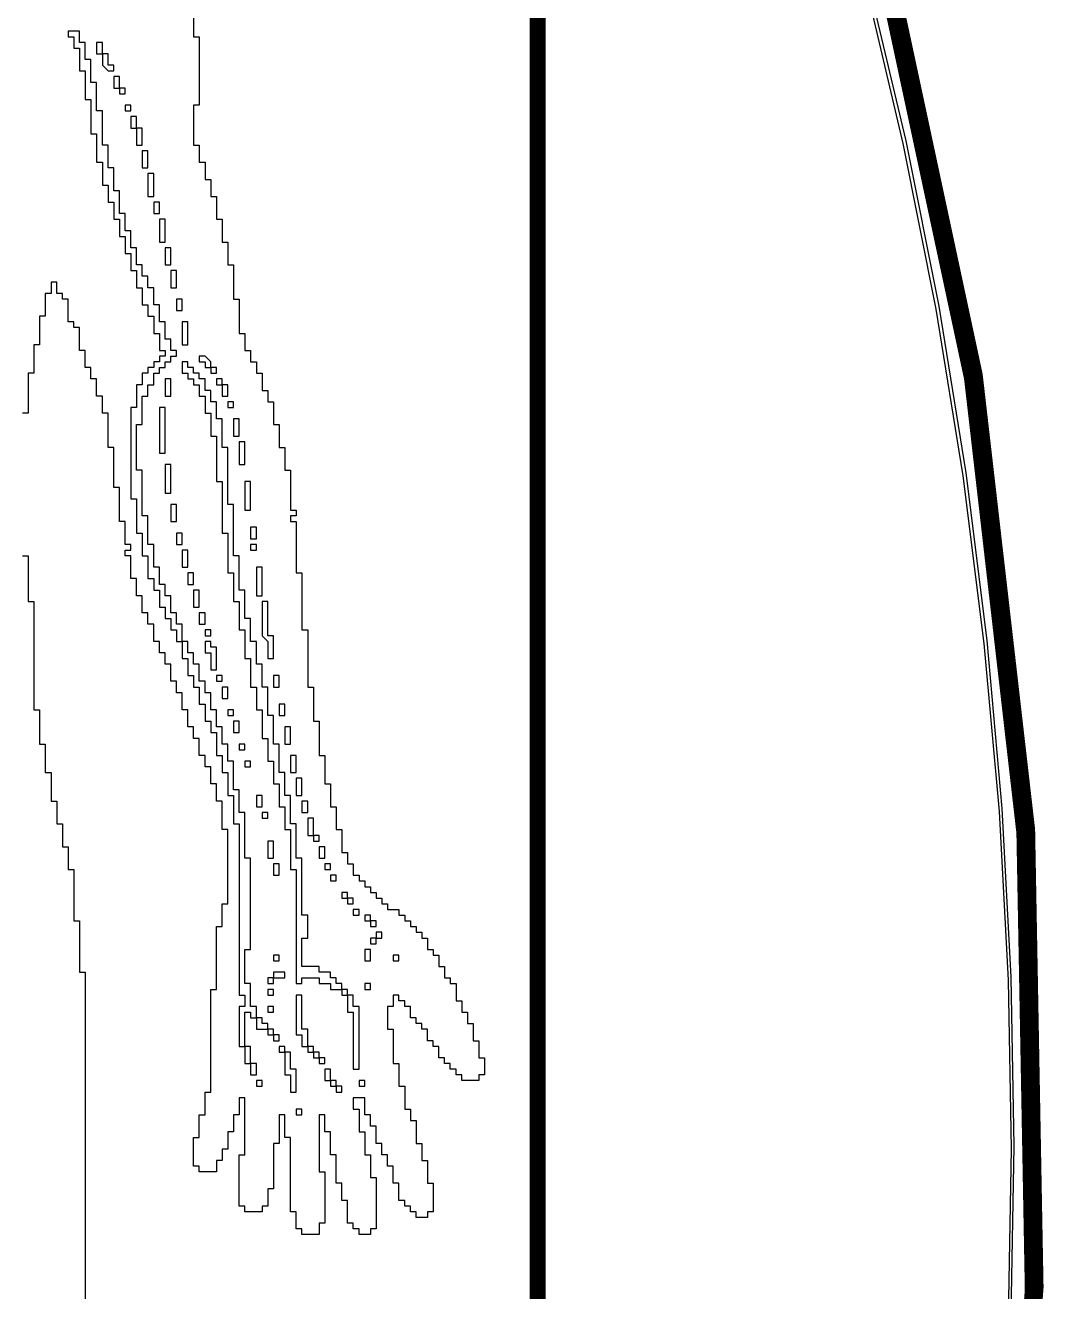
# Model space of a CAD drawing. Header units: inches. Extents: x 0.02 to 6.01, y 0.01 to 5.6.
# Drawn here: x 5.366 to 6.011, y 2.93 to 3.73 of the extents above; entities that cross this region are included whole.
import ezdxf

# ---------------------------------------------------------------- set-up
doc = ezdxf.new("R2010")
doc.units = ezdxf.units.IN
doc.header["$MEASUREMENT"] = 0
for name, color, linetype in [('Bottom Layer', 5, 'Continuous'), ('Top Layer', 1, 'Continuous'), ('Top Overlay', 2, 'Continuous')]:
    doc.layers.add(name, color=color, linetype=linetype)

msp = doc.modelspace()

# ---------------------------------------------------------------- linework, layer by layer
at = {"layer": 'Bottom Layer'}
for p, q in [((5.89804, 3.7608), (5.92256, 3.65702)), ((5.92256, 3.65702), (5.94337, 3.55244)), ((5.94337, 3.55244), (5.96042, 3.44718)), ((5.96042, 3.44718), (5.97371, 3.34138)), ((5.97371, 3.34138), (5.98322, 3.23517)), ((5.98322, 3.23517), (5.98892, 3.12868)), ((5.98892, 3.12868), (5.99083, 3.02207)), ((5.99083, 3.02207), (5.98892, 2.91545))]:
    msp.add_line(p, q, dxfattribs=at)
msp.add_lwpolyline([(4.54993, 5.5954, 0.01, 0.01, -0.760418), (3.00371, 0.01993, 0.01, 0.01, 0)], format="xyseb", dxfattribs=at)
at = {"layer": 'Top Layer'}
for p, q in [((5.8962, 3.759), (5.92072, 3.65522)), ((5.92072, 3.65522), (5.94153, 3.55063)), ((5.94153, 3.55063), (5.95858, 3.44537)), ((5.95858, 3.44537), (5.97187, 3.33957)), ((5.97187, 3.33957), (5.98138, 3.23336)), ((5.98138, 3.23336), (5.98708, 3.12688)), ((5.98708, 3.12688), (5.98899, 3.02026)), ((5.98899, 3.02026), (5.98708, 2.91365))]:
    msp.add_line(p, q, dxfattribs=at)
msp.add_lwpolyline([(4.54809, 5.5936, 0.01, 0.01, -0.760418), (3.00187, 0.01813, 0.01, 0.01, 0)], format="xyseb", dxfattribs=at)
at = {"layer": 'Top Overlay'}
for p, q in [((5.47272, 3.74431), (5.47272, 3.7227)), ((5.40066, 3.7263), (5.39345, 3.7263)), ((5.39345, 3.7263), (5.39345, 3.7227)), ((5.39345, 3.7227), (5.39706, 3.7227)), ((5.39706, 3.7227), (5.39706, 3.71549)), ((5.40066, 3.71909), (5.40066, 3.7263)), ((5.47272, 3.7227), (5.47632, 3.7227)), ((5.47632, 3.7227), (5.47632, 3.67946)), ((5.39706, 3.71549), (5.40066, 3.71549)), ((5.40426, 3.71909), (5.40066, 3.71909)), ((5.40066, 3.71549), (5.40066, 3.70108)), ((5.40426, 3.70829), (5.40426, 3.71909)), ((5.41507, 3.71909), (5.41147, 3.71909)), ((5.41147, 3.71909), (5.41147, 3.71189)), ((5.41147, 3.71189), (5.41507, 3.71189)), ((5.41507, 3.71189), (5.41507, 3.71909)), ((5.41507, 3.71189), (5.41507, 3.70468)), ((5.41867, 3.71189), (5.41507, 3.71189)), ((5.41867, 3.70468), (5.41867, 3.71189)), ((5.40786, 3.70829), (5.40426, 3.70829)), ((5.40786, 3.69388), (5.40786, 3.70829)), ((5.41507, 3.70468), (5.41867, 3.70108)), ((5.42228, 3.70468), (5.41867, 3.70468)), ((5.42228, 3.70108), (5.42228, 3.70468)), ((5.40066, 3.70108), (5.40426, 3.70108)), ((5.40426, 3.70108), (5.40426, 3.68307)), ((5.41867, 3.70108), (5.42228, 3.70108)), ((5.42588, 3.69748), (5.42228, 3.69748)), ((5.42228, 3.69748), (5.42228, 3.69027)), ((5.42588, 3.69027), (5.42588, 3.69748)), ((5.41147, 3.69388), (5.40786, 3.69388)), ((5.41147, 3.67586), (5.41147, 3.69388)), ((5.42228, 3.69027), (5.42588, 3.69027)), ((5.42588, 3.69027), (5.42588, 3.68667)), ((5.42948, 3.69027), (5.42588, 3.69027)), ((5.42948, 3.68667), (5.42948, 3.69027)), ((5.40426, 3.68307), (5.40786, 3.68307)), ((5.40786, 3.68307), (5.40786, 3.66145)), ((5.42588, 3.68667), (5.42948, 3.68667)), ((5.43308, 3.67946), (5.42948, 3.67946)), ((5.42948, 3.67946), (5.42948, 3.67586)), ((5.43308, 3.67586), (5.43308, 3.67946)), ((5.47632, 3.67946), (5.47272, 3.67946)), ((5.47272, 3.67946), (5.47272, 3.65424)), ((5.41507, 3.67586), (5.41147, 3.67586)), ((5.41507, 3.65424), (5.41507, 3.67586)), ((5.42948, 3.67586), (5.43308, 3.67586)), ((5.43669, 3.67226), (5.43308, 3.67226)), ((5.43308, 3.67226), (5.43308, 3.66505)), ((5.43669, 3.66505), (5.43669, 3.67226)), ((5.43308, 3.66505), (5.43669, 3.66505)), ((5.43669, 3.66505), (5.43669, 3.65424)), ((5.44029, 3.66505), (5.43669, 3.66505)), ((5.44029, 3.66145), (5.44029, 3.66505)), ((5.40786, 3.66145), (5.41147, 3.66145)), ((5.41147, 3.66145), (5.41147, 3.64344)), ((5.44029, 3.65424), (5.44029, 3.66145)), ((5.41867, 3.65424), (5.41507, 3.65424)), ((5.41867, 3.63983), (5.41867, 3.65424)), ((5.43669, 3.65424), (5.44029, 3.65424)), ((5.44389, 3.65064), (5.44029, 3.65064)), ((5.44029, 3.65064), (5.44029, 3.64704)), ((5.44389, 3.63983), (5.44389, 3.65064)), ((5.47272, 3.65424), (5.47632, 3.65424)), ((5.47632, 3.65424), (5.47632, 3.64344)), ((5.41147, 3.64344), (5.41507, 3.64344)), ((5.41507, 3.64344), (5.41507, 3.62902)), ((5.42228, 3.63983), (5.41867, 3.63983)), ((5.42228, 3.62542), (5.42228, 3.63983)), ((5.44029, 3.64704), (5.44029, 3.64344)), ((5.44029, 3.64344), (5.44029, 3.63983)), ((5.44029, 3.63983), (5.44389, 3.63983)), ((5.47632, 3.64344), (5.47992, 3.64344)), ((5.47992, 3.64344), (5.47992, 3.63263)), ((5.4475, 3.63623), (5.44389, 3.63623)), ((5.44389, 3.63623), (5.44389, 3.62182)), ((5.4475, 3.62902), (5.4475, 3.63623)), ((5.47992, 3.63263), (5.48352, 3.63263)), ((5.48352, 3.63263), (5.48352, 3.62182)), ((5.41507, 3.62902), (5.41867, 3.62902)), ((5.41867, 3.62902), (5.41867, 3.61822)), ((5.42588, 3.62542), (5.42228, 3.62542)), ((5.42588, 3.61101), (5.42588, 3.62542)), ((5.4475, 3.62542), (5.4475, 3.62902)), ((5.4475, 3.62182), (5.4475, 3.62542)), ((5.41867, 3.61822), (5.42228, 3.61822)), ((5.42228, 3.61822), (5.42228, 3.60741)), ((5.44389, 3.62182), (5.4475, 3.62182)), ((5.4511, 3.61822), (5.4475, 3.61822)), ((5.4475, 3.61822), (5.4475, 3.61101)), ((5.4511, 3.61101), (5.4511, 3.61822)), ((5.48352, 3.62182), (5.48713, 3.62182)), ((5.48713, 3.62182), (5.48713, 3.60741)), ((5.42228, 3.60741), (5.42588, 3.60741)), ((5.42948, 3.61101), (5.42588, 3.61101)), ((5.42588, 3.60741), (5.42588, 3.5966)), ((5.42948, 3.6002), (5.42948, 3.61101)), ((5.4475, 3.61101), (5.4511, 3.61101)), ((5.4547, 3.60741), (5.4511, 3.60741)), ((5.4511, 3.60741), (5.4511, 3.6038)), ((5.4547, 3.593), (5.4547, 3.60741)), ((5.48713, 3.60741), (5.49073, 3.60741)), ((5.49073, 3.60741), (5.49073, 3.593)), ((5.43308, 3.6002), (5.42948, 3.6002)), ((5.43308, 3.58939), (5.43308, 3.6002)), ((5.4511, 3.6038), (5.4511, 3.6002)), ((5.4511, 3.6002), (5.4511, 3.593)), ((5.42588, 3.5966), (5.42948, 3.5966)), ((5.42948, 3.5966), (5.42948, 3.58579)), ((5.4511, 3.593), (5.4547, 3.593)), ((5.49073, 3.593), (5.49433, 3.593)), ((5.49433, 3.593), (5.49433, 3.57859)), ((5.42948, 3.58579), (5.43308, 3.58579)), ((5.43669, 3.58939), (5.43308, 3.58939)), ((5.43308, 3.58579), (5.43308, 3.57498)), ((5.43669, 3.57859), (5.43669, 3.58939)), ((5.4583, 3.58939), (5.4547, 3.58939)), ((5.4547, 3.58939), (5.4547, 3.57859)), ((5.4583, 3.58579), (5.4583, 3.58939)), ((5.4583, 3.57859), (5.4583, 3.58579)), ((5.44029, 3.57859), (5.43669, 3.57859)), ((5.44029, 3.57138), (5.44029, 3.57859)), ((5.4547, 3.57859), (5.4583, 3.57859)), ((5.49433, 3.57859), (5.49794, 3.57859)), ((5.49794, 3.57859), (5.49794, 3.55697)), ((5.38625, 3.56778), (5.38265, 3.56778)), ((5.38265, 3.56778), (5.38265, 3.56057)), ((5.38625, 3.56057), (5.38625, 3.56778)), ((5.43308, 3.57498), (5.43669, 3.57498)), ((5.43669, 3.57498), (5.43669, 3.56417)), ((5.44389, 3.57138), (5.44029, 3.57138)), ((5.44389, 3.56417), (5.44389, 3.57138)), ((5.46191, 3.57498), (5.4583, 3.57498)), ((5.4583, 3.57498), (5.4583, 3.56417)), ((5.46191, 3.57138), (5.46191, 3.57498)), ((5.46191, 3.56417), (5.46191, 3.57138)), ((5.38265, 3.56057), (5.37904, 3.56057)), ((5.37904, 3.56057), (5.37904, 3.54616)), ((5.38985, 3.56057), (5.38625, 3.56057)), ((5.38985, 3.55697), (5.38985, 3.56057)), ((5.43669, 3.56417), (5.44029, 3.56417)), ((5.44029, 3.56417), (5.44029, 3.55697)), ((5.4475, 3.56417), (5.44389, 3.56417)), ((5.4475, 3.55337), (5.4475, 3.56417)), ((5.4583, 3.56417), (5.46191, 3.56417)), ((5.39345, 3.55697), (5.38985, 3.55697)), ((5.39345, 3.54256), (5.39345, 3.55697)), ((5.44029, 3.55697), (5.44029, 3.55337)), ((5.44029, 3.55337), (5.44389, 3.55337)), ((5.44389, 3.55337), (5.44389, 3.54616)), ((5.4511, 3.55337), (5.4475, 3.55337)), ((5.4511, 3.54256), (5.4511, 3.55337)), ((5.46551, 3.55697), (5.46191, 3.55697)), ((5.46191, 3.55697), (5.46191, 3.54976)), ((5.46551, 3.55337), (5.46551, 3.55697)), ((5.46551, 3.54976), (5.46551, 3.55337)), ((5.49794, 3.55697), (5.50154, 3.55697)), ((5.50154, 3.55697), (5.50154, 3.53535)), ((5.37904, 3.54616), (5.37544, 3.54616)), ((5.37544, 3.54616), (5.37544, 3.52815)), ((5.44389, 3.54616), (5.4475, 3.54616)), ((5.4475, 3.54616), (5.4475, 3.53535)), ((5.46191, 3.54976), (5.46551, 3.54976)), ((5.39706, 3.54256), (5.39345, 3.54256)), ((5.39706, 3.53895), (5.39706, 3.54256)), ((5.40066, 3.53895), (5.39706, 3.53895)), ((5.40066, 3.52454), (5.40066, 3.53895)), ((5.4475, 3.53535), (5.4511, 3.53535)), ((5.4547, 3.54256), (5.4511, 3.54256)), ((5.4511, 3.53535), (5.4511, 3.52454)), ((5.4547, 3.53175), (5.4547, 3.54256)), ((5.46911, 3.54256), (5.46551, 3.54256)), ((5.46551, 3.54256), (5.46551, 3.52815)), ((5.46911, 3.52815), (5.46911, 3.54256)), ((5.50154, 3.53535), (5.50514, 3.53535)), ((5.50514, 3.53535), (5.50514, 3.52454)), ((5.37544, 3.52815), (5.37184, 3.52815)), ((5.37184, 3.52815), (5.37184, 3.51013)), ((5.4583, 3.53175), (5.4547, 3.53175)), ((5.4583, 3.52454), (5.4583, 3.53175)), ((5.46551, 3.52815), (5.46911, 3.52815)), ((5.40426, 3.52454), (5.40066, 3.52454)), ((5.40426, 3.51373), (5.40426, 3.52454)), ((5.4511, 3.52454), (5.4547, 3.52454)), ((5.4547, 3.52094), (5.4511, 3.52094)), ((5.4511, 3.52094), (5.4511, 3.51734)), ((5.4547, 3.52454), (5.4547, 3.52094)), ((5.46191, 3.52454), (5.4583, 3.52454)), ((5.4583, 3.51734), (5.4583, 3.52094)), ((5.4583, 3.52094), (5.46191, 3.52094)), ((5.46191, 3.52094), (5.46191, 3.52454)), ((5.47992, 3.52094), (5.47632, 3.52094)), ((5.47632, 3.52094), (5.47632, 3.51734)), ((5.48352, 3.51734), (5.47992, 3.52094)), ((5.50514, 3.52454), (5.50874, 3.52454)), ((5.50874, 3.52454), (5.50874, 3.51734)), ((5.40786, 3.51373), (5.40426, 3.51373)), ((5.40786, 3.50653), (5.40786, 3.51373)), ((5.4475, 3.51373), (5.44389, 3.51373)), ((5.44389, 3.51373), (5.44389, 3.51013)), ((5.4511, 3.51734), (5.4475, 3.51734)), ((5.4475, 3.51734), (5.4475, 3.51373)), ((5.4511, 3.51013), (5.4511, 3.51373)), ((5.4511, 3.51373), (5.4547, 3.51373)), ((5.4547, 3.51373), (5.4547, 3.51734)), ((5.4547, 3.51734), (5.4583, 3.51734)), ((5.46911, 3.51734), (5.46551, 3.51734)), ((5.46551, 3.51734), (5.46551, 3.51013)), ((5.46911, 3.51373), (5.46911, 3.51734)), ((5.47272, 3.51373), (5.46911, 3.51373)), ((5.47272, 3.51013), (5.47272, 3.51373)), ((5.47632, 3.51734), (5.47992, 3.51734)), ((5.47992, 3.51734), (5.47992, 3.51373)), ((5.47992, 3.51373), (5.48352, 3.51373)), ((5.48352, 3.51373), (5.48352, 3.51734)), ((5.48352, 3.51373), (5.48352, 3.51013)), ((5.48713, 3.51373), (5.48352, 3.51373)), ((5.48713, 3.51013), (5.48713, 3.51373)), ((5.50874, 3.51734), (5.51235, 3.51734)), ((5.51235, 3.51734), (5.51235, 3.51013)), ((5.37184, 3.51013), (5.36823, 3.51013)), ((5.36823, 3.51013), (5.36823, 3.48491)), ((5.41147, 3.50653), (5.40786, 3.50653)), ((5.41147, 3.49572), (5.41147, 3.50653)), ((5.44389, 3.51013), (5.44029, 3.51013)), ((5.44029, 3.51013), (5.44029, 3.50293)), ((5.4475, 3.50293), (5.4475, 3.51013)), ((5.4475, 3.51013), (5.4511, 3.51013)), ((5.4583, 3.50653), (5.4547, 3.50653)), ((5.4547, 3.50653), (5.4547, 3.49572)), ((5.4583, 3.49572), (5.4583, 3.50653)), ((5.46551, 3.51013), (5.46911, 3.51013)), ((5.46911, 3.51013), (5.46911, 3.50653)), ((5.46911, 3.50653), (5.47272, 3.50653)), ((5.47632, 3.51013), (5.47272, 3.51013)), ((5.47272, 3.50653), (5.47272, 3.50293)), ((5.47632, 3.50653), (5.47632, 3.51013)), ((5.47992, 3.50653), (5.47632, 3.50653)), ((5.47992, 3.49932), (5.47992, 3.50653)), ((5.48352, 3.51013), (5.48713, 3.51013)), ((5.49073, 3.50653), (5.48713, 3.50653)), ((5.48713, 3.50653), (5.48713, 3.50293)), ((5.49073, 3.50293), (5.49073, 3.50653)), ((5.51235, 3.51013), (5.51595, 3.51013)), ((5.51595, 3.51013), (5.51595, 3.49932)), ((5.41507, 3.49572), (5.41147, 3.49572)), ((5.41507, 3.48491), (5.41507, 3.49572)), ((5.44029, 3.50293), (5.43669, 3.50293)), ((5.43669, 3.50293), (5.43669, 3.48851)), ((5.44029, 3.47771), (5.44029, 3.49572)), ((5.44029, 3.49572), (5.44389, 3.49572)), ((5.44389, 3.49572), (5.44389, 3.50293)), ((5.44389, 3.50293), (5.4475, 3.50293)), ((5.4547, 3.49572), (5.4583, 3.49572)), ((5.47272, 3.50293), (5.47632, 3.50293)), ((5.47632, 3.50293), (5.47632, 3.49572)), ((5.47632, 3.49572), (5.47992, 3.49572)), ((5.48352, 3.49932), (5.47992, 3.49932)), ((5.47992, 3.49572), (5.47992, 3.48491)), ((5.48352, 3.49212), (5.48352, 3.49932)), ((5.48713, 3.50293), (5.49073, 3.50293)), ((5.49073, 3.50293), (5.49073, 3.49572)), ((5.49433, 3.50293), (5.49073, 3.50293)), ((5.49073, 3.49572), (5.49433, 3.49572)), ((5.49433, 3.49932), (5.49433, 3.50293)), ((5.49433, 3.49572), (5.49433, 3.49932)), ((5.51595, 3.49932), (5.51955, 3.49932)), ((5.51955, 3.49932), (5.51955, 3.49212)), ((5.43669, 3.48851), (5.43308, 3.48851)), ((5.43308, 3.48851), (5.43308, 3.43087)), ((5.4547, 3.48851), (5.4511, 3.48851)), ((5.4511, 3.48851), (5.4511, 3.48491)), ((5.4547, 3.45969), (5.4547, 3.48851)), ((5.48713, 3.49212), (5.48352, 3.49212)), ((5.48713, 3.48131), (5.48713, 3.49212)), ((5.49794, 3.49212), (5.49433, 3.49212)), ((5.49433, 3.49212), (5.49433, 3.48851)), ((5.49433, 3.48851), (5.49794, 3.48851)), ((5.49794, 3.48851), (5.49794, 3.49212)), ((5.51955, 3.49212), (5.52315, 3.49212)), ((5.52315, 3.49212), (5.52315, 3.47771)), ((5.36823, 3.48491), (5.36463, 3.48491)), ((5.41867, 3.48491), (5.41507, 3.48491)), ((5.41867, 3.4633), (5.41867, 3.48491)), ((5.4511, 3.48491), (5.4511, 3.48131)), ((5.4511, 3.48131), (5.4511, 3.45969)), ((5.47992, 3.48491), (5.48352, 3.48491)), ((5.48352, 3.48491), (5.48352, 3.4705)), ((5.49073, 3.48131), (5.48713, 3.48131)), ((5.49073, 3.4633), (5.49073, 3.48131)), ((5.50154, 3.48131), (5.49794, 3.48131)), ((5.49794, 3.48131), (5.49794, 3.4705)), ((5.50154, 3.47771), (5.50154, 3.48131)), ((5.43669, 3.44888), (5.43669, 3.47771)), ((5.43669, 3.47771), (5.44029, 3.47771)), ((5.50154, 3.4705), (5.50154, 3.47771)), ((5.52315, 3.47771), (5.52676, 3.47771)), ((5.52676, 3.47771), (5.52676, 3.4633)), ((5.42228, 3.4633), (5.41867, 3.4633)), ((5.42228, 3.43808), (5.42228, 3.4633)), ((5.48352, 3.4705), (5.48713, 3.4705)), ((5.48713, 3.4705), (5.48713, 3.44168)), ((5.49433, 3.4633), (5.49073, 3.4633)), ((5.49433, 3.42727), (5.49433, 3.4633)), ((5.49794, 3.4705), (5.50154, 3.4705)), ((5.50514, 3.4669), (5.50154, 3.4669)), ((5.50154, 3.4669), (5.50154, 3.45249)), ((5.50514, 3.4633), (5.50514, 3.4669)), ((5.50514, 3.45969), (5.50514, 3.4633)), ((5.52676, 3.4633), (5.53036, 3.4633)), ((5.53036, 3.4633), (5.53036, 3.44888)), ((5.4511, 3.45969), (5.4547, 3.45969)), ((5.50514, 3.45249), (5.50514, 3.45969)), ((5.44029, 3.44888), (5.43669, 3.44888)), ((5.44029, 3.42006), (5.44029, 3.44888)), ((5.4583, 3.45249), (5.4547, 3.45249)), ((5.4547, 3.45249), (5.4547, 3.43447)), ((5.4583, 3.44168), (5.4583, 3.45249)), ((5.50154, 3.45249), (5.50514, 3.45249)), ((5.53036, 3.44888), (5.53396, 3.44888)), ((5.53396, 3.44888), (5.53396, 3.42366)), ((5.4583, 3.43808), (5.4583, 3.44168)), ((5.48713, 3.44168), (5.49073, 3.44168)), ((5.49073, 3.44168), (5.49073, 3.40925)), ((5.50874, 3.44168), (5.50514, 3.44168)), ((5.50514, 3.44168), (5.50514, 3.42727)), ((5.50874, 3.42366), (5.50874, 3.44168)), ((5.42588, 3.43808), (5.42228, 3.43808)), ((5.42588, 3.41646), (5.42588, 3.43808)), ((5.4547, 3.43447), (5.4583, 3.43447)), ((5.4583, 3.43447), (5.4583, 3.43808)), ((5.43308, 3.43087), (5.43669, 3.43087)), ((5.43669, 3.43087), (5.43669, 3.40925)), ((5.46191, 3.42727), (5.4583, 3.42727)), ((5.4583, 3.42727), (5.4583, 3.42006)), ((5.46191, 3.41646), (5.46191, 3.42727)), ((5.49794, 3.42727), (5.49433, 3.42727)), ((5.49794, 3.39484), (5.49794, 3.42727)), ((5.50514, 3.42727), (5.50514, 3.42366)), ((5.50514, 3.42366), (5.50874, 3.42366)), ((5.53396, 3.42366), (5.53757, 3.42366)), ((5.53757, 3.42366), (5.53757, 3.42006)), ((5.42948, 3.41646), (5.42588, 3.41646)), ((5.42948, 3.40205), (5.42948, 3.41646)), ((5.44389, 3.42006), (5.44029, 3.42006)), ((5.44389, 3.40205), (5.44389, 3.42006)), ((5.4583, 3.42006), (5.4583, 3.41646)), ((5.4583, 3.41646), (5.46191, 3.41646)), ((5.53757, 3.42006), (5.53396, 3.42006)), ((5.53396, 3.42006), (5.53396, 3.41646)), ((5.53396, 3.41646), (5.53757, 3.41646)), ((5.53757, 3.41646), (5.53757, 3.38403)), ((5.43669, 3.40925), (5.44029, 3.40925)), ((5.44029, 3.40925), (5.44029, 3.39484)), ((5.46551, 3.40925), (5.46191, 3.40925)), ((5.46191, 3.40925), (5.46191, 3.40205)), ((5.46551, 3.40205), (5.46551, 3.40925)), ((5.49073, 3.40925), (5.49433, 3.40925)), ((5.49433, 3.40925), (5.49433, 3.38403)), ((5.51235, 3.41286), (5.50874, 3.41286)), ((5.50874, 3.41286), (5.50874, 3.40565)), ((5.51235, 3.40925), (5.51235, 3.41286)), ((5.51235, 3.40565), (5.51235, 3.40925)), ((5.43308, 3.40205), (5.42948, 3.40205)), ((5.43308, 3.39844), (5.43308, 3.40205)), ((5.4475, 3.40205), (5.44389, 3.40205)), ((5.4475, 3.38764), (5.4475, 3.40205)), ((5.46191, 3.40205), (5.46551, 3.40205)), ((5.50874, 3.40565), (5.51235, 3.40565)), ((5.51235, 3.40205), (5.50874, 3.40205)), ((5.50874, 3.40205), (5.50874, 3.39844)), ((5.51235, 3.39844), (5.51235, 3.40205)), ((5.36463, 3.39484), (5.36823, 3.39484)), ((5.36823, 3.39484), (5.36823, 3.36602)), ((5.42948, 3.39484), (5.42948, 3.39844)), ((5.42948, 3.39844), (5.43308, 3.39844)), ((5.43308, 3.39484), (5.42948, 3.39484)), ((5.43308, 3.38043), (5.43308, 3.39484)), ((5.44029, 3.39484), (5.44389, 3.39484)), ((5.44389, 3.39484), (5.44389, 3.38043)), ((5.46911, 3.39844), (5.46551, 3.39844)), ((5.46551, 3.39844), (5.46551, 3.38764)), ((5.46911, 3.39124), (5.46911, 3.39844)), ((5.50154, 3.39484), (5.49794, 3.39484)), ((5.50154, 3.37322), (5.50154, 3.39484)), ((5.50874, 3.39844), (5.51235, 3.39844)), ((5.4511, 3.38764), (5.4475, 3.38764)), ((5.4511, 3.37683), (5.4511, 3.38764)), ((5.46551, 3.38764), (5.46911, 3.38764)), ((5.46911, 3.38764), (5.46911, 3.39124)), ((5.47272, 3.38403), (5.46911, 3.38403)), ((5.46911, 3.38403), (5.46911, 3.37683)), ((5.47272, 3.37683), (5.47272, 3.38403)), ((5.49433, 3.38403), (5.49794, 3.38403)), ((5.49794, 3.38403), (5.49794, 3.36602)), ((5.51595, 3.38764), (5.51235, 3.38764)), ((5.51235, 3.38764), (5.51235, 3.38403)), ((5.51235, 3.38403), (5.51235, 3.38043)), ((5.51595, 3.36962), (5.51595, 3.38764)), ((5.53757, 3.38403), (5.54117, 3.38403)), ((5.54117, 3.38403), (5.54117, 3.34801)), ((5.43669, 3.38043), (5.43308, 3.38043)), ((5.43669, 3.36962), (5.43669, 3.38043)), ((5.44389, 3.38043), (5.4475, 3.38043)), ((5.4475, 3.38043), (5.4475, 3.37322)), ((5.4547, 3.37683), (5.4511, 3.37683)), ((5.4547, 3.36962), (5.4547, 3.37683)), ((5.46911, 3.37683), (5.47272, 3.37683)), ((5.51235, 3.38043), (5.51235, 3.36962)), ((5.44029, 3.36962), (5.43669, 3.36962)), ((5.44029, 3.35881), (5.44029, 3.36962)), ((5.4475, 3.37322), (5.4511, 3.37322)), ((5.4511, 3.37322), (5.4511, 3.36242)), ((5.4583, 3.36962), (5.4547, 3.36962)), ((5.4583, 3.35881), (5.4583, 3.36962)), ((5.47632, 3.37322), (5.47272, 3.37322)), ((5.47272, 3.37322), (5.47272, 3.36242)), ((5.47632, 3.36962), (5.47632, 3.37322)), ((5.47632, 3.36242), (5.47632, 3.36962)), ((5.50514, 3.37322), (5.50154, 3.37322)), ((5.50514, 3.35521), (5.50514, 3.37322)), ((5.51235, 3.36962), (5.51595, 3.36962)), ((5.36823, 3.36602), (5.37184, 3.36602)), ((5.37184, 3.36602), (5.37184, 3.29757)), ((5.4511, 3.36242), (5.4547, 3.36242)), ((5.4547, 3.36242), (5.4547, 3.35521)), ((5.47272, 3.36242), (5.47632, 3.36242)), ((5.49794, 3.36602), (5.50154, 3.36602)), ((5.50154, 3.36602), (5.50154, 3.34801)), ((5.51955, 3.36602), (5.51595, 3.36602)), ((5.51595, 3.36602), (5.51595, 3.3444)), ((5.51955, 3.3444), (5.51955, 3.36602)), ((5.44389, 3.35881), (5.44029, 3.35881)), ((5.44389, 3.35161), (5.44389, 3.35881)), ((5.4475, 3.35161), (5.44389, 3.35161)), ((5.4475, 3.3408), (5.4475, 3.35161)), ((5.4547, 3.35521), (5.4583, 3.35521)), ((5.46191, 3.35881), (5.4583, 3.35881)), ((5.4583, 3.35521), (5.4583, 3.34801)), ((5.46191, 3.35161), (5.46191, 3.35881)), ((5.46551, 3.35161), (5.46191, 3.35161)), ((5.46551, 3.3408), (5.46551, 3.35161)), ((5.47992, 3.35881), (5.47632, 3.35881)), ((5.47632, 3.35881), (5.47632, 3.35161)), ((5.47632, 3.35161), (5.47992, 3.35161)), ((5.47992, 3.35521), (5.47992, 3.35881)), ((5.47992, 3.35161), (5.47992, 3.35521)), ((5.50874, 3.35521), (5.50514, 3.35521)), ((5.50874, 3.3408), (5.50874, 3.35521)), ((5.4583, 3.34801), (5.46191, 3.34801)), ((5.46191, 3.34801), (5.46191, 3.3408)), ((5.48352, 3.34801), (5.47992, 3.34801)), ((5.47992, 3.34801), (5.47992, 3.3444)), ((5.47992, 3.3444), (5.48352, 3.3444)), ((5.48352, 3.3444), (5.48352, 3.34801)), ((5.50154, 3.34801), (5.50514, 3.34801)), ((5.50514, 3.34801), (5.50514, 3.32999)), ((5.51595, 3.3444), (5.51955, 3.3408)), ((5.52315, 3.3444), (5.51955, 3.3444)), ((5.52315, 3.32999), (5.52315, 3.3444)), ((5.54117, 3.34801), (5.54477, 3.34801)), ((5.54477, 3.34801), (5.54477, 3.31198)), ((5.4511, 3.3408), (5.4475, 3.3408)), ((5.4511, 3.33359), (5.4511, 3.3408)), ((5.46191, 3.3408), (5.46551, 3.3408)), ((5.46551, 3.3408), (5.46551, 3.32999)), ((5.46911, 3.3408), (5.46551, 3.3408)), ((5.46911, 3.33359), (5.46911, 3.3408)), ((5.48352, 3.3408), (5.47992, 3.3408)), ((5.47992, 3.3408), (5.47992, 3.33359)), ((5.48352, 3.3372), (5.48352, 3.3408)), ((5.48713, 3.3372), (5.48352, 3.3372)), ((5.48713, 3.32279), (5.48713, 3.3372)), ((5.51235, 3.3408), (5.50874, 3.3408)), ((5.51235, 3.32639), (5.51235, 3.3408)), ((5.51955, 3.3408), (5.51955, 3.32999)), ((5.4547, 3.33359), (5.4511, 3.33359)), ((5.4547, 3.32639), (5.4547, 3.33359)), ((5.46551, 3.32999), (5.46911, 3.32999)), ((5.47272, 3.33359), (5.46911, 3.33359)), ((5.46911, 3.32999), (5.46911, 3.31918)), ((5.47272, 3.32639), (5.47272, 3.33359)), ((5.47992, 3.33359), (5.48352, 3.33359)), ((5.48352, 3.33359), (5.48352, 3.32279)), ((5.50514, 3.32999), (5.50874, 3.32999)), ((5.50874, 3.32999), (5.50874, 3.31198)), ((5.51955, 3.32999), (5.52315, 3.32999)), ((5.4583, 3.32639), (5.4547, 3.32639)), ((5.4583, 3.31558), (5.4583, 3.32639)), ((5.47632, 3.32639), (5.47272, 3.32639)), ((5.47632, 3.31558), (5.47632, 3.32639)), ((5.48352, 3.32279), (5.48713, 3.32279)), ((5.51595, 3.32639), (5.51235, 3.32639)), ((5.51595, 3.31198), (5.51595, 3.32639)), ((5.46191, 3.31558), (5.4583, 3.31558)), ((5.46191, 3.30837), (5.46191, 3.31558)), ((5.46911, 3.31918), (5.47272, 3.31918)), ((5.47272, 3.31918), (5.47272, 3.31198)), ((5.47272, 3.31198), (5.47632, 3.31198)), ((5.47992, 3.31558), (5.47632, 3.31558)), ((5.47632, 3.31198), (5.47632, 3.30117)), ((5.47992, 3.30837), (5.47992, 3.31558)), ((5.49073, 3.31918), (5.48713, 3.31918)), ((5.48713, 3.31918), (5.48713, 3.31558)), ((5.48713, 3.31558), (5.49073, 3.31558)), ((5.49073, 3.31558), (5.49073, 3.31918)), ((5.49433, 3.31198), (5.49073, 3.31198)), ((5.49073, 3.31198), (5.49073, 3.30477)), ((5.49433, 3.30477), (5.49433, 3.31198)), ((5.50874, 3.31198), (5.51235, 3.31198)), ((5.51235, 3.31198), (5.51235, 3.29757)), ((5.51955, 3.31198), (5.51595, 3.31198)), ((5.51955, 3.29396), (5.51955, 3.31198)), ((5.52676, 3.31918), (5.52315, 3.31918)), ((5.52315, 3.31918), (5.52315, 3.31558)), ((5.52315, 3.31558), (5.52315, 3.31198)), ((5.52315, 3.31198), (5.52676, 3.31198)), ((5.52676, 3.31198), (5.52676, 3.31918)), ((5.54477, 3.31198), (5.54837, 3.31198)), ((5.54837, 3.31198), (5.54837, 3.29036)), ((5.46551, 3.30837), (5.46191, 3.30837)), ((5.46551, 3.29757), (5.46551, 3.30837)), ((5.48352, 3.30837), (5.47992, 3.30837)), ((5.48352, 3.29757), (5.48352, 3.30837)), ((5.49073, 3.30477), (5.49433, 3.30477)), ((5.37184, 3.29757), (5.37544, 3.29757)), ((5.37544, 3.29757), (5.37544, 3.27595)), ((5.46911, 3.29757), (5.46551, 3.29757)), ((5.46911, 3.28676), (5.46911, 3.29757)), ((5.47632, 3.30117), (5.47992, 3.30117)), ((5.47992, 3.30117), (5.47992, 3.29036)), ((5.48713, 3.29757), (5.48352, 3.29757)), ((5.48713, 3.28676), (5.48713, 3.29757)), ((5.49794, 3.29757), (5.49433, 3.29757)), ((5.49433, 3.29757), (5.49433, 3.29396)), ((5.49794, 3.29396), (5.49794, 3.29757)), ((5.51235, 3.29757), (5.51595, 3.29757)), ((5.51595, 3.29757), (5.51595, 3.27955)), ((5.53036, 3.30117), (5.52676, 3.30117)), ((5.52676, 3.30117), (5.52676, 3.29396)), ((5.53036, 3.29396), (5.53036, 3.30117)), ((5.47992, 3.29036), (5.48352, 3.29036)), ((5.48352, 3.29036), (5.48352, 3.28315)), ((5.49433, 3.29396), (5.49794, 3.29396)), ((5.50154, 3.29036), (5.49794, 3.29036)), ((5.49794, 3.29036), (5.49794, 3.28315)), ((5.50154, 3.28315), (5.50154, 3.29036)), ((5.52315, 3.29396), (5.51955, 3.29396)), ((5.52315, 3.27595), (5.52315, 3.29396)), ((5.52676, 3.29396), (5.53036, 3.29396)), ((5.54837, 3.29036), (5.55198, 3.29036)), ((5.55198, 3.29036), (5.55198, 3.26874)), ((5.47272, 3.28676), (5.46911, 3.28676)), ((5.47272, 3.27955), (5.47272, 3.28676)), ((5.47632, 3.27955), (5.47272, 3.27955)), ((5.47632, 3.26874), (5.47632, 3.27955)), ((5.48352, 3.28315), (5.48713, 3.28315)), ((5.49073, 3.28676), (5.48713, 3.28676)), ((5.48713, 3.28315), (5.48713, 3.26874)), ((5.49073, 3.27595), (5.49073, 3.28676)), ((5.49794, 3.28315), (5.50154, 3.28315)), ((5.51595, 3.27955), (5.51955, 3.27955)), ((5.51955, 3.27955), (5.51955, 3.26514)), ((5.53396, 3.28676), (5.53036, 3.28676)), ((5.53036, 3.28676), (5.53036, 3.27595)), ((5.53396, 3.28315), (5.53396, 3.28676)), ((5.53396, 3.27595), (5.53396, 3.28315)), ((5.37544, 3.27595), (5.37904, 3.27595)), ((5.37904, 3.27595), (5.37904, 3.25793)), ((5.49433, 3.27595), (5.49073, 3.27595)), ((5.49433, 3.26514), (5.49433, 3.27595)), ((5.50514, 3.27595), (5.50154, 3.27595)), ((5.50154, 3.27595), (5.50154, 3.27235)), ((5.50154, 3.27235), (5.50514, 3.27235)), ((5.50514, 3.27235), (5.50514, 3.27595)), ((5.52676, 3.27595), (5.52315, 3.27595)), ((5.52676, 3.25793), (5.52676, 3.27595)), ((5.53036, 3.27595), (5.53396, 3.27595)), ((5.47992, 3.26874), (5.47632, 3.26874)), ((5.47992, 3.26154), (5.47992, 3.26874)), ((5.48713, 3.26874), (5.49073, 3.26874)), ((5.49073, 3.26874), (5.49073, 3.25793)), ((5.49794, 3.26514), (5.49433, 3.26514)), ((5.49794, 3.24713), (5.49794, 3.26514)), ((5.50874, 3.26514), (5.50514, 3.26514)), ((5.50514, 3.26514), (5.50514, 3.26154)), ((5.50874, 3.26154), (5.50874, 3.26514)), ((5.51955, 3.26514), (5.52315, 3.26514)), ((5.52315, 3.26514), (5.52315, 3.25073)), ((5.53757, 3.26874), (5.53396, 3.26874)), ((5.53396, 3.26874), (5.53396, 3.26514)), ((5.53396, 3.26514), (5.53396, 3.26154)), ((5.53757, 3.25793), (5.53757, 3.26874)), ((5.55198, 3.26874), (5.55558, 3.26874)), ((5.55558, 3.26874), (5.55558, 3.25073)), ((5.37904, 3.25793), (5.38265, 3.25793)), ((5.38265, 3.25793), (5.38265, 3.23992)), ((5.48352, 3.26154), (5.47992, 3.26154)), ((5.48352, 3.25073), (5.48352, 3.26154)), ((5.49073, 3.25793), (5.49433, 3.25793)), ((5.49433, 3.25793), (5.49433, 3.24352)), ((5.50514, 3.26154), (5.50874, 3.26154)), ((5.53036, 3.25793), (5.52676, 3.25793)), ((5.53036, 3.24713), (5.53036, 3.25793)), ((5.53396, 3.26154), (5.53396, 3.25793)), ((5.53396, 3.25793), (5.53757, 3.25793)), ((5.48713, 3.25073), (5.48352, 3.25073)), ((5.48713, 3.23992), (5.48713, 3.25073)), ((5.52315, 3.25073), (5.52676, 3.25073)), ((5.52676, 3.25073), (5.52676, 3.23632)), ((5.54117, 3.25433), (5.53757, 3.25433)), ((5.53757, 3.25433), (5.53757, 3.24713)), ((5.54117, 3.24352), (5.54117, 3.25433)), ((5.55558, 3.25073), (5.55918, 3.25073)), ((5.55918, 3.25073), (5.55918, 3.23632)), ((5.38265, 3.23992), (5.38625, 3.23992)), ((5.38625, 3.23992), (5.38625, 3.22551)), ((5.49073, 3.23992), (5.48713, 3.23992)), ((5.49073, 3.22191), (5.49073, 3.23992)), ((5.49433, 3.24352), (5.49794, 3.24352)), ((5.50154, 3.24713), (5.49794, 3.24713)), ((5.49794, 3.24352), (5.49794, 3.22551)), ((5.50154, 3.23272), (5.50154, 3.24713)), ((5.51595, 3.24352), (5.51235, 3.24352)), ((5.51235, 3.24352), (5.51235, 3.23632)), ((5.51595, 3.23632), (5.51595, 3.24352)), ((5.53036, 3.24352), (5.53036, 3.24713)), ((5.53396, 3.24352), (5.53036, 3.24352)), ((5.53396, 3.22551), (5.53396, 3.24352)), ((5.53757, 3.24713), (5.53757, 3.24352)), ((5.53757, 3.24352), (5.54117, 3.24352)), ((5.54477, 3.23992), (5.54117, 3.23992)), ((5.54117, 3.23992), (5.54117, 3.23272)), ((5.54477, 3.23272), (5.54477, 3.23992)), ((5.50514, 3.23272), (5.50154, 3.23272)), ((5.50514, 3.20389), (5.50514, 3.23272)), ((5.51235, 3.23632), (5.51595, 3.23632)), ((5.51955, 3.23272), (5.51595, 3.23272)), ((5.51595, 3.23272), (5.51595, 3.22911)), ((5.51955, 3.22911), (5.51955, 3.23272)), ((5.52676, 3.23632), (5.53036, 3.23632)), ((5.53036, 3.23632), (5.53036, 3.22191)), ((5.54117, 3.23272), (5.54477, 3.23272)), ((5.55918, 3.23632), (5.56279, 3.23632)), ((5.56279, 3.23632), (5.56279, 3.22191)), ((5.38625, 3.22551), (5.38985, 3.22551)), ((5.38985, 3.22551), (5.38985, 3.2111)), ((5.49794, 3.22551), (5.50154, 3.22551)), ((5.50154, 3.22551), (5.50154, 3.11743)), ((5.51595, 3.22911), (5.51955, 3.22911)), ((5.53757, 3.22551), (5.53396, 3.22551)), ((5.53757, 3.20389), (5.53757, 3.22551)), ((5.54837, 3.22911), (5.54477, 3.22911)), ((5.54477, 3.22911), (5.54477, 3.2183)), ((5.54837, 3.22551), (5.54837, 3.22911)), ((5.54837, 3.2183), (5.54837, 3.22551)), ((5.49433, 3.22191), (5.49073, 3.22191)), ((5.49433, 3.17507), (5.49433, 3.22191)), ((5.53036, 3.22191), (5.53396, 3.22191)), ((5.53396, 3.22191), (5.53396, 3.19669)), ((5.54477, 3.2183), (5.54837, 3.2183)), ((5.54837, 3.2183), (5.54837, 3.2147)), ((5.55198, 3.2183), (5.54837, 3.2183)), ((5.55198, 3.2147), (5.55198, 3.2183)), ((5.56279, 3.22191), (5.56639, 3.22191)), ((5.56639, 3.22191), (5.56639, 3.2075)), ((5.38985, 3.2111), (5.39345, 3.2111)), ((5.39345, 3.2111), (5.39345, 3.19669)), ((5.52315, 3.2147), (5.51955, 3.2147)), ((5.51955, 3.2147), (5.51955, 3.2111)), ((5.51955, 3.2111), (5.51955, 3.2075)), ((5.51955, 3.2075), (5.51955, 3.20389)), ((5.52315, 3.20389), (5.52315, 3.2147)), ((5.54837, 3.2147), (5.55198, 3.2147)), ((5.55558, 3.2111), (5.55198, 3.2111)), ((5.55198, 3.2111), (5.55198, 3.20389)), ((5.55558, 3.2075), (5.55558, 3.2111)), ((5.55558, 3.20389), (5.55558, 3.2075)), ((5.56639, 3.2075), (5.56999, 3.2075)), ((5.56999, 3.2075), (5.56999, 3.20029)), ((5.50874, 3.20389), (5.50514, 3.20389)), ((5.50874, 3.14625), (5.50874, 3.20389)), ((5.51955, 3.20389), (5.52315, 3.20389)), ((5.52676, 3.20029), (5.52315, 3.20029)), ((5.52315, 3.20029), (5.52315, 3.19308)), ((5.52676, 3.19308), (5.52676, 3.20029)), ((5.54117, 3.20389), (5.53757, 3.20389)), ((5.54117, 3.16786), (5.54117, 3.20389)), ((5.55198, 3.20389), (5.55558, 3.20389)), ((5.55918, 3.20029), (5.55558, 3.20029)), ((5.55558, 3.20029), (5.55558, 3.19669)), ((5.55918, 3.19669), (5.55918, 3.20029)), ((5.56999, 3.20029), (5.57359, 3.20029)), ((5.57359, 3.20029), (5.57359, 3.19308)), ((5.39345, 3.19669), (5.39706, 3.19669)), ((5.39706, 3.19669), (5.39706, 3.16426)), ((5.52315, 3.19308), (5.52676, 3.19308)), ((5.53396, 3.19669), (5.53757, 3.19669)), ((5.53757, 3.19669), (5.53757, 3.12463)), ((5.55558, 3.19669), (5.55918, 3.19669)), ((5.56279, 3.19308), (5.55918, 3.19308)), ((5.55918, 3.19308), (5.55918, 3.18948)), ((5.56279, 3.18948), (5.56279, 3.19308)), ((5.57359, 3.19308), (5.5772, 3.19308)), ((5.5772, 3.19308), (5.5772, 3.18948)), ((5.55918, 3.18948), (5.56279, 3.18948)), ((5.5772, 3.18948), (5.5808, 3.18948)), ((5.5808, 3.18948), (5.5808, 3.18588)), ((5.5808, 3.18588), (5.5844, 3.18588)), ((5.5844, 3.18588), (5.5844, 3.18228)), ((5.56999, 3.18228), (5.56639, 3.18228)), ((5.56639, 3.18228), (5.56639, 3.17867)), ((5.56639, 3.17867), (5.56999, 3.17867)), ((5.56999, 3.17867), (5.56999, 3.18228)), ((5.56999, 3.17867), (5.56999, 3.17507)), ((5.57359, 3.17867), (5.56999, 3.17867)), ((5.57359, 3.17507), (5.57359, 3.17867)), ((5.5844, 3.18228), (5.58801, 3.18228)), ((5.58801, 3.18228), (5.58801, 3.17867)), ((5.58801, 3.17867), (5.59161, 3.17867)), ((5.59161, 3.17867), (5.59161, 3.17507)), ((5.49073, 3.16066), (5.49073, 3.17507)), ((5.49073, 3.17507), (5.49433, 3.17507)), ((5.54477, 3.16786), (5.54117, 3.16786)), ((5.54477, 3.15345), (5.54477, 3.16786)), ((5.56999, 3.17507), (5.57359, 3.17507)), ((5.5772, 3.17147), (5.57359, 3.17147)), ((5.57359, 3.17147), (5.57359, 3.16786)), ((5.57359, 3.16786), (5.5772, 3.16786)), ((5.5772, 3.16786), (5.5772, 3.17147)), ((5.5844, 3.16786), (5.5808, 3.16786)), ((5.5808, 3.16786), (5.5808, 3.16426)), ((5.5844, 3.16426), (5.5844, 3.16786)), ((5.59161, 3.17507), (5.59521, 3.17507)), ((5.59521, 3.17507), (5.59521, 3.17147)), ((5.59521, 3.17147), (5.60242, 3.17147)), ((5.60242, 3.17147), (5.60242, 3.16786)), ((5.60242, 3.16786), (5.60602, 3.16786)), ((5.60602, 3.16786), (5.60602, 3.16426)), ((5.39706, 3.16426), (5.40066, 3.16426)), ((5.40066, 3.16426), (5.40066, 3.13184)), ((5.48713, 3.12103), (5.48713, 3.16066)), ((5.48713, 3.16066), (5.49073, 3.16066)), ((5.5808, 3.16426), (5.5844, 3.16426)), ((5.5844, 3.16426), (5.5844, 3.16066)), ((5.58801, 3.16426), (5.5844, 3.16426)), ((5.5844, 3.16066), (5.58801, 3.16066)), ((5.58801, 3.16066), (5.58801, 3.16426)), ((5.60602, 3.16426), (5.60962, 3.16426)), ((5.60962, 3.16426), (5.60962, 3.16066)), ((5.60962, 3.16066), (5.61322, 3.16066)), ((5.61322, 3.16066), (5.61322, 3.15706)), ((5.54117, 3.13544), (5.54117, 3.15345)), ((5.54117, 3.15345), (5.54477, 3.15345)), ((5.58801, 3.15345), (5.5844, 3.15345)), ((5.5844, 3.15345), (5.5844, 3.14985)), ((5.59161, 3.15706), (5.58801, 3.15706)), ((5.58801, 3.15706), (5.58801, 3.15345)), ((5.58801, 3.15345), (5.59161, 3.15345)), ((5.58801, 3.14985), (5.58801, 3.15345)), ((5.59161, 3.15345), (5.59161, 3.15706)), ((5.61322, 3.15706), (5.61683, 3.15706)), ((5.61683, 3.15706), (5.61683, 3.15345)), ((5.61683, 3.15345), (5.62043, 3.15345)), ((5.62043, 3.15345), (5.62043, 3.14625)), ((5.50514, 3.12463), (5.50514, 3.14625)), ((5.50514, 3.14625), (5.50874, 3.14625)), ((5.5844, 3.14625), (5.5808, 3.14625)), ((5.5808, 3.14625), (5.5808, 3.13904)), ((5.5844, 3.14985), (5.58801, 3.14985)), ((5.5844, 3.14264), (5.5844, 3.14625)), ((5.62043, 3.14625), (5.62403, 3.14625)), ((5.62403, 3.14625), (5.62403, 3.14264)), ((5.52676, 3.14264), (5.52315, 3.14264)), ((5.52315, 3.14264), (5.52315, 3.13904)), ((5.52315, 3.13904), (5.52676, 3.13904)), ((5.52676, 3.13904), (5.52676, 3.14264)), ((5.55198, 3.13544), (5.54117, 3.13544)), ((5.55198, 3.13184), (5.55198, 3.13544)), ((5.5808, 3.13904), (5.5844, 3.13904)), ((5.5844, 3.13904), (5.5844, 3.14264)), ((5.60242, 3.14264), (5.59881, 3.14264)), ((5.59881, 3.14264), (5.59881, 3.13904)), ((5.59881, 3.13904), (5.60242, 3.13904)), ((5.60242, 3.13904), (5.60242, 3.14264)), ((5.62403, 3.14264), (5.62764, 3.14264)), ((5.62764, 3.14264), (5.62764, 3.13544)), ((5.62764, 3.13544), (5.63124, 3.13544)), ((5.63124, 3.13544), (5.63124, 3.12823)), ((5.40066, 3.13184), (5.40426, 3.13184)), ((5.40426, 3.13184), (5.40426, 2.92287)), ((5.52315, 3.12823), (5.51955, 3.12823)), ((5.51955, 3.12823), (5.51955, 3.12463)), ((5.53036, 3.13184), (5.52315, 3.13184)), ((5.52315, 3.13184), (5.52315, 3.12823)), ((5.52315, 3.12823), (5.53036, 3.12823)), ((5.52315, 3.12463), (5.52315, 3.12823)), ((5.53036, 3.12823), (5.53036, 3.13184)), ((5.54117, 3.12463), (5.54117, 3.12823)), ((5.54117, 3.12823), (5.55198, 3.12823)), ((5.55918, 3.13184), (5.55198, 3.13184)), ((5.55198, 3.12823), (5.55198, 3.12463)), ((5.55918, 3.12823), (5.55918, 3.13184)), ((5.56279, 3.12823), (5.55918, 3.12823)), ((5.56279, 3.12463), (5.56279, 3.12823)), ((5.63124, 3.12823), (5.63484, 3.12823)), ((5.63484, 3.12823), (5.63484, 3.12463)), ((5.48352, 3.05618), (5.48352, 3.12103)), ((5.48352, 3.12103), (5.48713, 3.12103)), ((5.50874, 3.12463), (5.50514, 3.12463)), ((5.50874, 3.11022), (5.50874, 3.12463)), ((5.51955, 3.12463), (5.52315, 3.12463)), ((5.52315, 3.12103), (5.51955, 3.12103)), ((5.51955, 3.12103), (5.51955, 3.11743)), ((5.52315, 3.11743), (5.52315, 3.12103)), ((5.53757, 3.12463), (5.54117, 3.12463)), ((5.55198, 3.12463), (5.55918, 3.12463)), ((5.55918, 3.12463), (5.55918, 3.12103)), ((5.55918, 3.12103), (5.56639, 3.12103)), ((5.56639, 3.12463), (5.56279, 3.12463)), ((5.56639, 3.12103), (5.56639, 3.12463)), ((5.56639, 3.12103), (5.56639, 3.11743)), ((5.56999, 3.12103), (5.56639, 3.12103)), ((5.56999, 3.11743), (5.56999, 3.12103)), ((5.5844, 3.12463), (5.5808, 3.12463)), ((5.5808, 3.12463), (5.5808, 3.12103)), ((5.5808, 3.12103), (5.5844, 3.12103)), ((5.5844, 3.12103), (5.5844, 3.12463)), ((5.63484, 3.12463), (5.63844, 3.12463)), ((5.63844, 3.12463), (5.63844, 3.11382)), ((5.50154, 3.11743), (5.50514, 3.11743)), ((5.50514, 3.11743), (5.50514, 3.11022)), ((5.51955, 3.11743), (5.52315, 3.11743)), ((5.54117, 3.11743), (5.53757, 3.11743)), ((5.53757, 3.11743), (5.53757, 3.09221)), ((5.54117, 3.09581), (5.54117, 3.11743)), ((5.56639, 3.11743), (5.56999, 3.11743)), ((5.56999, 3.11743), (5.56999, 3.10662)), ((5.57359, 3.11743), (5.56999, 3.11743)), ((5.57359, 3.11022), (5.57359, 3.11743)), ((5.60242, 3.11743), (5.59881, 3.11743)), ((5.59881, 3.11743), (5.59881, 3.11022)), ((5.60242, 3.11382), (5.60242, 3.11743)), ((5.60602, 3.11382), (5.60242, 3.11382)), ((5.60602, 3.11022), (5.60602, 3.11382)), ((5.63844, 3.11382), (5.64205, 3.11382)), ((5.64205, 3.11382), (5.64205, 3.10662)), ((5.50514, 3.11022), (5.50154, 3.11022)), ((5.50154, 3.11022), (5.50154, 3.085)), ((5.50514, 3.085), (5.50514, 3.10662)), ((5.50514, 3.10662), (5.50874, 3.10662)), ((5.51235, 3.11022), (5.50874, 3.11022)), ((5.50874, 3.10662), (5.50874, 3.10301)), ((5.51235, 3.10301), (5.51235, 3.11022)), ((5.52315, 3.11022), (5.51955, 3.11022)), ((5.51955, 3.11022), (5.51955, 3.10662)), ((5.51955, 3.10662), (5.52315, 3.10662)), ((5.52315, 3.10662), (5.52315, 3.11022)), ((5.56999, 3.10662), (5.57359, 3.10662)), ((5.5772, 3.11022), (5.57359, 3.11022)), ((5.57359, 3.10662), (5.57359, 3.07059)), ((5.5772, 3.07059), (5.5772, 3.11022)), ((5.59881, 3.11022), (5.59521, 3.11022)), ((5.59521, 3.11022), (5.59521, 3.09581)), ((5.60962, 3.11022), (5.60602, 3.11022)), ((5.60962, 3.10301), (5.60962, 3.11022)), ((5.64205, 3.10662), (5.64565, 3.10662)), ((5.64565, 3.10662), (5.64565, 3.09941)), ((5.50874, 3.10301), (5.51235, 3.10301)), ((5.51235, 3.10301), (5.51235, 3.09581)), ((5.51595, 3.10301), (5.51235, 3.10301)), ((5.51235, 3.09581), (5.51955, 3.09581)), ((5.51595, 3.09941), (5.51595, 3.10301)), ((5.51955, 3.09941), (5.51595, 3.09941)), ((5.51955, 3.09581), (5.51955, 3.09941)), ((5.51955, 3.09581), (5.51955, 3.09221)), ((5.52315, 3.09581), (5.51955, 3.09581)), ((5.52315, 3.09221), (5.52315, 3.09581)), ((5.54477, 3.09581), (5.54117, 3.09581)), ((5.54477, 3.085), (5.54477, 3.09581)), ((5.59521, 3.09581), (5.59881, 3.09581)), ((5.59881, 3.09581), (5.59881, 3.07419)), ((5.61322, 3.10301), (5.60962, 3.10301)), ((5.61322, 3.09941), (5.61322, 3.10301)), ((5.61683, 3.09941), (5.61322, 3.09941)), ((5.61683, 3.09581), (5.61683, 3.09941)), ((5.62043, 3.09581), (5.61683, 3.09581)), ((5.62043, 3.0886), (5.62043, 3.09581)), ((5.64565, 3.09941), (5.64925, 3.09941)), ((5.64925, 3.09941), (5.64925, 3.0886)), ((5.51955, 3.09221), (5.52315, 3.09221)), ((5.52315, 3.09221), (5.52315, 3.0886)), ((5.52676, 3.09221), (5.52315, 3.09221)), ((5.52315, 3.0886), (5.52676, 3.0886)), ((5.52676, 3.0886), (5.52676, 3.09221)), ((5.53757, 3.09221), (5.54117, 3.09221)), ((5.54117, 3.09221), (5.54117, 3.085)), ((5.62403, 3.0886), (5.62043, 3.0886)), ((5.62403, 3.085), (5.62403, 3.0886)), ((5.64925, 3.0886), (5.65286, 3.0886)), ((5.65286, 3.0886), (5.65286, 3.07779)), ((5.50154, 3.085), (5.50514, 3.085)), ((5.50514, 3.085), (5.50514, 3.07419)), ((5.50874, 3.085), (5.50514, 3.085)), ((5.50874, 3.07419), (5.50874, 3.085)), ((5.53036, 3.085), (5.52676, 3.085)), ((5.52676, 3.085), (5.52676, 3.0814)), ((5.52676, 3.0814), (5.53036, 3.0814)), ((5.53036, 3.0814), (5.53036, 3.085)), ((5.53036, 3.0814), (5.53036, 3.06699)), ((5.53396, 3.0814), (5.53036, 3.0814)), ((5.53396, 3.07059), (5.53396, 3.0814)), ((5.54117, 3.085), (5.54477, 3.085)), ((5.54477, 3.085), (5.54477, 3.0814)), ((5.54837, 3.085), (5.54477, 3.085)), ((5.54477, 3.0814), (5.54837, 3.0814)), ((5.54837, 3.0814), (5.54837, 3.085)), ((5.54837, 3.0814), (5.54837, 3.07779)), ((5.55198, 3.0814), (5.54837, 3.0814)), ((5.55198, 3.07779), (5.55198, 3.0814)), ((5.62764, 3.085), (5.62403, 3.085)), ((5.62764, 3.07779), (5.62764, 3.085)), ((5.50514, 3.07419), (5.50874, 3.07419)), ((5.50874, 3.07419), (5.50874, 3.06699)), ((5.51235, 3.07419), (5.50874, 3.07419)), ((5.51235, 3.06699), (5.51235, 3.07419)), ((5.54837, 3.07779), (5.55198, 3.07779)), ((5.55198, 3.07779), (5.55198, 3.07419)), ((5.55558, 3.07779), (5.55198, 3.07779)), ((5.55198, 3.07419), (5.55558, 3.07419)), ((5.55558, 3.07419), (5.55558, 3.07779)), ((5.59881, 3.07419), (5.60242, 3.07419)), ((5.60242, 3.07419), (5.60242, 3.05978)), ((5.63124, 3.07779), (5.62764, 3.07779)), ((5.63124, 3.07419), (5.63124, 3.07779)), ((5.63484, 3.07419), (5.63124, 3.07419)), ((5.63484, 3.07059), (5.63484, 3.07419)), ((5.65286, 3.07779), (5.65646, 3.07779)), ((5.65646, 3.07779), (5.65646, 3.06699)), ((5.50874, 3.06699), (5.51235, 3.06699)), ((5.51595, 3.06338), (5.51235, 3.06338)), ((5.51235, 3.06338), (5.51235, 3.05978)), ((5.51595, 3.05978), (5.51595, 3.06338)), ((5.53036, 3.06699), (5.53396, 3.06699)), ((5.53757, 3.07059), (5.53396, 3.07059)), ((5.53396, 3.06699), (5.53396, 3.05978)), ((5.53757, 3.05618), (5.53757, 3.07059)), ((5.55918, 3.07059), (5.55558, 3.07059)), ((5.55558, 3.07059), (5.55558, 3.06338)), ((5.55558, 3.06338), (5.55918, 3.06338)), ((5.55918, 3.06338), (5.55918, 3.07059)), ((5.55918, 3.06338), (5.55918, 3.05978)), ((5.56279, 3.06338), (5.55918, 3.06338)), ((5.56279, 3.05978), (5.56279, 3.06338)), ((5.57359, 3.07059), (5.5772, 3.07059)), ((5.5808, 3.06338), (5.5772, 3.06338)), ((5.5772, 3.06338), (5.5772, 3.05978)), ((5.5808, 3.05978), (5.5808, 3.06338)), ((5.63844, 3.07059), (5.63484, 3.07059)), ((5.63844, 3.06699), (5.63844, 3.07059)), ((5.64205, 3.06699), (5.63844, 3.06699)), ((5.64205, 3.06338), (5.64205, 3.06699)), ((5.65286, 3.06338), (5.64205, 3.06338)), ((5.65646, 3.06699), (5.65286, 3.06699)), ((5.65286, 3.06699), (5.65286, 3.06338)), ((5.47992, 3.04177), (5.47992, 3.05618)), ((5.47992, 3.05618), (5.48352, 3.05618)), ((5.51235, 3.05978), (5.51595, 3.05978)), ((5.53396, 3.05978), (5.53396, 3.05618)), ((5.53396, 3.05618), (5.53757, 3.05618)), ((5.55918, 3.05978), (5.56279, 3.05978)), ((5.56279, 3.05978), (5.56279, 3.05618)), ((5.56639, 3.05978), (5.56279, 3.05978)), ((5.56279, 3.05618), (5.56639, 3.05618)), ((5.56639, 3.05618), (5.56639, 3.05978)), ((5.5772, 3.05978), (5.5808, 3.05978)), ((5.60242, 3.05978), (5.60602, 3.05978)), ((5.60602, 3.05978), (5.60602, 3.04537)), ((5.50514, 3.05257), (5.50154, 3.05257)), ((5.50154, 3.05257), (5.50154, 3.04177)), ((5.50514, 3.01655), (5.50514, 3.05257)), ((5.5808, 3.05257), (5.57359, 3.05257)), ((5.57359, 3.05257), (5.57359, 3.04537)), ((5.5808, 3.04177), (5.5808, 3.05257)), ((5.47632, 3.02736), (5.47632, 3.04177)), ((5.47632, 3.04177), (5.47992, 3.04177)), ((5.50154, 3.04177), (5.49794, 3.04177)), ((5.49794, 3.04177), (5.49794, 3.03096)), ((5.53036, 3.04177), (5.52676, 3.04177)), ((5.52676, 3.04177), (5.52676, 3.02375)), ((5.53036, 3.02736), (5.53036, 3.04177)), ((5.54117, 3.04537), (5.53757, 3.04537)), ((5.53757, 3.04537), (5.53757, 3.04177)), ((5.53757, 3.04177), (5.54117, 3.04177)), ((5.54117, 3.04177), (5.54117, 3.04537)), ((5.55558, 3.04177), (5.55198, 3.04177)), ((5.55198, 3.04177), (5.55198, 3.00574)), ((5.55558, 3.03096), (5.55558, 3.04177)), ((5.57359, 3.04537), (5.5772, 3.04537)), ((5.5772, 3.04537), (5.5772, 3.03096)), ((5.5844, 3.04177), (5.5808, 3.04177)), ((5.5844, 3.03456), (5.5844, 3.04177)), ((5.60602, 3.04537), (5.60962, 3.04537)), ((5.60962, 3.04537), (5.60962, 3.03816)), ((5.58801, 3.03456), (5.5844, 3.03456)), ((5.58801, 3.02375), (5.58801, 3.03456)), ((5.60962, 3.03816), (5.61322, 3.03816)), ((5.61322, 3.03816), (5.61322, 3.02375)), ((5.47272, 3.00934), (5.47272, 3.02736)), ((5.47272, 3.02736), (5.47632, 3.02736)), ((5.49794, 3.03096), (5.49433, 3.03096)), ((5.49433, 3.03096), (5.49433, 3.02015)), ((5.52676, 3.02375), (5.52315, 3.02375)), ((5.52315, 3.02375), (5.52315, 2.99493)), ((5.53396, 3.02736), (5.53036, 3.02736)), ((5.53396, 2.98052), (5.53396, 3.02736)), ((5.55918, 3.03096), (5.55558, 3.03096)), ((5.55918, 3.01655), (5.55918, 3.03096)), ((5.5772, 3.03096), (5.5808, 3.03096)), ((5.5808, 3.03096), (5.5808, 3.01655)), ((5.59161, 3.02375), (5.58801, 3.02375)), ((5.59161, 3.01655), (5.59161, 3.02375)), ((5.61322, 3.02375), (5.61683, 3.02375)), ((5.61683, 3.02375), (5.61683, 3.01294)), ((5.49433, 3.02015), (5.49073, 3.02015)), ((5.49073, 3.02015), (5.49073, 3.01294)), ((5.50154, 2.98412), (5.50154, 3.01655)), ((5.50154, 3.01655), (5.50514, 3.01655)), ((5.56279, 3.01655), (5.55918, 3.01655)), ((5.56279, 2.99853), (5.56279, 3.01655)), ((5.5808, 3.01655), (5.5844, 3.01655)), ((5.5844, 3.01655), (5.5844, 3.00214)), ((5.59521, 3.01655), (5.59161, 3.01655)), ((5.59521, 3.00934), (5.59521, 3.01655)), ((5.47632, 3.00934), (5.47272, 3.00934)), ((5.47632, 3.00574), (5.47632, 3.00934)), ((5.49073, 3.01294), (5.48713, 3.01294)), ((5.48713, 3.01294), (5.48713, 3.00574)), ((5.59881, 3.00934), (5.59521, 3.00934)), ((5.59881, 2.99853), (5.59881, 3.00934)), ((5.61683, 3.01294), (5.62043, 3.01294)), ((5.62043, 3.01294), (5.62043, 2.99853)), ((5.48713, 3.00574), (5.47632, 3.00574)), ((5.55198, 3.00574), (5.55558, 3.00574)), ((5.55558, 3.00574), (5.55558, 2.99853)), ((5.5844, 3.00214), (5.58801, 3.00214)), ((5.58801, 3.00214), (5.58801, 2.96971)), ((5.52315, 2.99493), (5.51955, 2.99493)), ((5.51955, 2.99493), (5.51955, 2.98412)), ((5.55558, 2.99853), (5.55558, 2.99493)), ((5.55558, 2.99493), (5.55558, 2.97331)), ((5.56639, 2.99853), (5.56279, 2.99853)), ((5.56639, 2.98772), (5.56639, 2.99853)), ((5.60242, 2.99853), (5.59881, 2.99853)), ((5.60242, 2.98772), (5.60242, 2.99853)), ((5.62043, 2.99853), (5.62403, 2.99853)), ((5.62403, 2.99853), (5.62403, 2.98052)), ((5.50514, 2.98412), (5.50154, 2.98412)), ((5.50514, 2.98052), (5.50514, 2.98412)), ((5.51955, 2.98412), (5.51595, 2.98412)), ((5.51595, 2.98412), (5.51595, 2.98052)), ((5.56999, 2.98772), (5.56639, 2.98772)), ((5.56999, 2.97331), (5.56999, 2.98772)), ((5.60602, 2.98772), (5.60242, 2.98772)), ((5.60602, 2.98412), (5.60602, 2.98772)), ((5.60962, 2.98412), (5.60602, 2.98412)), ((5.60962, 2.98052), (5.60962, 2.98412)), ((5.51595, 2.98052), (5.50514, 2.98052)), ((5.53757, 2.98052), (5.53396, 2.98052)), ((5.53757, 2.96971), (5.53757, 2.98052)), ((5.61322, 2.98052), (5.60962, 2.98052)), ((5.61322, 2.97692), (5.61322, 2.98052)), ((5.62043, 2.97692), (5.61322, 2.97692)), ((5.62403, 2.98052), (5.62043, 2.98052)), ((5.62043, 2.98052), (5.62043, 2.97692)), ((5.54117, 2.96971), (5.53757, 2.96971)), ((5.54117, 2.96611), (5.54117, 2.96971)), ((5.55558, 2.97331), (5.55198, 2.97331)), ((5.55198, 2.97331), (5.55198, 2.96611)), ((5.57359, 2.97331), (5.56999, 2.97331)), ((5.57359, 2.96971), (5.57359, 2.97331)), ((5.5772, 2.96971), (5.57359, 2.96971)), ((5.5772, 2.96611), (5.5772, 2.96971)), ((5.58801, 2.96971), (5.5844, 2.96971)), ((5.5844, 2.96971), (5.5844, 2.96611)), ((5.55198, 2.96611), (5.54117, 2.96611)), ((5.5844, 2.96611), (5.5772, 2.96611))]:
    msp.add_line(p, q, dxfattribs=at)
msp.add_lwpolyline([(5.69, 3.98, 0.01, 0.01, 0), (5.69, 2.165, 0.01, 0.01, 0)], format="xyseb", dxfattribs=at)

doc.saveas('drawing.dxf')
